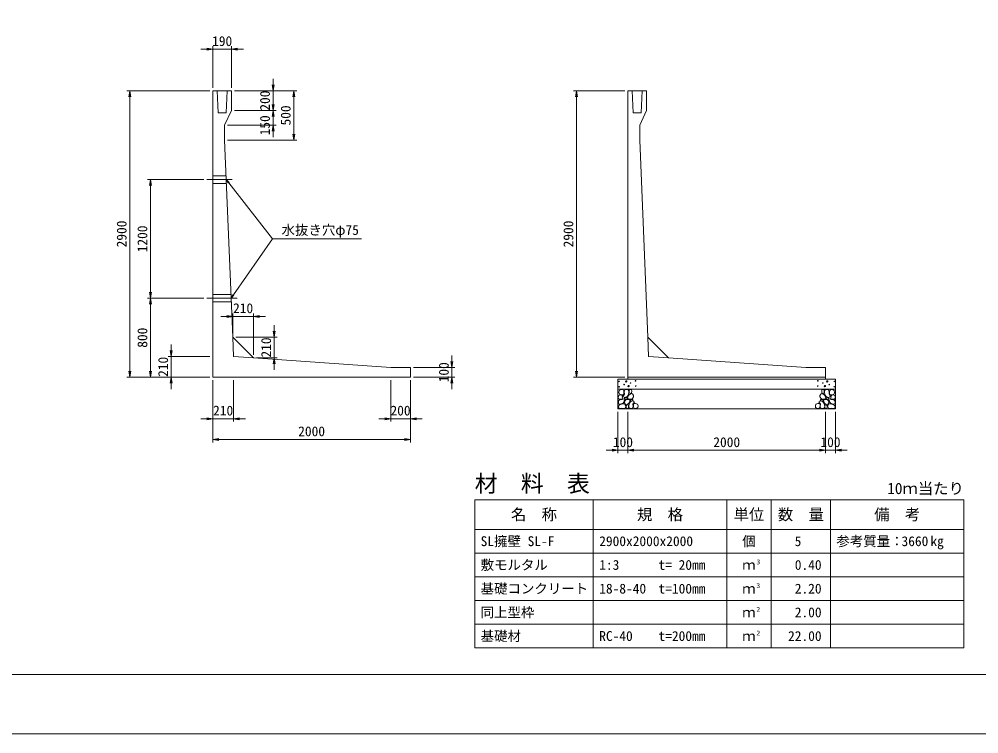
# Model space of a CAD drawing. Units: millimetres at full size, sheet at 1:40. Extents: x 0 to 25230, y 0 to 19861.
# Drawn here: x 10166 to 19876, y 0 to 7234 of the extents above; entities that cross this region are included whole.
import ezdxf
from ezdxf.enums import TextEntityAlignment as Align

# ---------------------------------------------------------------- set-up
doc = ezdxf.new("R2010")
doc.units = ezdxf.units.MM
doc.header["$LTSCALE"] = 40
doc.linetypes.add('CHAIN', pattern=[18.5, 12, -1.5, 3.5, -1.5])
doc.linetypes.add('DASHED_SPACED', pattern=[12, 6, -6])
for name, color, linetype, lineweight in [('D-BMK', 2, 'CHAIN', 13), ('D-DCR-HCHn', 4, 'Continuous', 9), ('D-MTR-FRAM', 7, 'Continuous', 13), ('D-MTR-LINE', 7, 'Continuous', 13), ('D-STR-DIM', 7, 'Continuous', 13), ('D-STR-STRn', 1, 'Continuous', 13), ('D-STR-TXT', 7, 'Continuous', 13), ('D-TTL', 2, 'Continuous', 13)]:
    doc.layers.add(name, color=color, linetype=linetype, lineweight=lineweight)
doc.layers.add('D-MTR', color=7, linetype='Continuous')
doc.layers.add('D-MTR-TXT', color=7, linetype='Continuous')
doc.styles.add('ＭＳ ゴシック', font='')
doc.styles.get('ＭＳ ゴシック').set_extended_font_data('MS Gothic')

# ---------------------------------------------------------------- blocks, each defined once
blk = doc.blocks.new('open_arrow')
at = {"color": 0, "linetype": 'Continuous', "lineweight": -2}
blk.add_lwpolyline([(7.5, 1.25), (0, 0), (7.5, -1.25)], dxfattribs=at)

msp = doc.modelspace()

# ---------------------------------------------------------------- linework, layer by layer
at = {"layer": 'D-BMK'}
for p, q in [((12321.44, 5610), (12065, 5610)), ((12370.75, 4410), (12065, 4410))]:
    msp.add_line(p, q, dxfattribs=at)
at = {"layer": 'D-DCR-HCHn'}
for points in [[(16232.28, 3423.81), (16225.35, 3403), (16234.59, 3389.14), (16257.71, 3386.82), (16273.49, 3393.6), (16266.95, 3409.94), (16271.58, 3419.18), (16262.33, 3428.43), (16248.46, 3433.05)], [(16276.2, 3481.59), (16255.4, 3486.22), (16236.9, 3476.97), (16234.59, 3456.17), (16239.21, 3439.99), (16262.33, 3433.05), (16278.51, 3433.05), (16285.44, 3444.61), (16285.44, 3470.04)], [(16294.69, 3483.91), (16287.76, 3463.1), (16290.07, 3439.99), (16273.89, 3414.56), (16294.69, 3403), (16317.8, 3414.56), (16331.67, 3433.05), (16336.3, 3463.1), (16331.67, 3479.28), (16317.8, 3486.22)], [(16299.31, 3403), (16287.76, 3393.76), (16292.38, 3386.82), (16308.56, 3386.82), (16315.49, 3389.14), (16320.12, 3398.38), (16313.18, 3405.32)], [(16333.98, 3428.43), (16322.43, 3400.69), (16331.67, 3389.14), (16359.41, 3389.14), (16370.97, 3393.76), (16382.53, 3409.94), (16382.53, 3423.81), (16370.97, 3442.3), (16357.1, 3444.61)], [(16338.61, 3479.28), (16338.61, 3451.55), (16350.16, 3444.61), (16361.72, 3451.55), (16364.03, 3467.73), (16361.72, 3481.59), (16345.54, 3486.22)], [(18316.02, 3428.43), (18327.57, 3400.69), (18318.33, 3389.14), (18290.59, 3389.14), (18279.03, 3393.76), (18267.47, 3409.94), (18267.47, 3423.81), (18279.03, 3442.3), (18292.9, 3444.61)], [(18311.39, 3479.28), (18311.39, 3451.55), (18299.84, 3444.61), (18288.28, 3451.55), (18285.97, 3467.73), (18288.28, 3481.59), (18304.46, 3486.22)], [(18355.31, 3483.91), (18362.24, 3463.1), (18359.93, 3439.99), (18376.11, 3414.56), (18355.31, 3403), (18332.2, 3414.56), (18318.33, 3433.05), (18313.7, 3463.1), (18318.33, 3479.28), (18332.2, 3486.22)], [(18350.69, 3403), (18362.24, 3393.76), (18357.62, 3386.82), (18341.44, 3386.82), (18334.51, 3389.14), (18329.88, 3398.38), (18336.82, 3405.32)], [(18373.8, 3481.59), (18394.6, 3486.22), (18413.1, 3476.97), (18415.41, 3456.17), (18410.79, 3439.99), (18387.67, 3433.05), (18371.49, 3433.05), (18364.56, 3444.61), (18364.56, 3470.04)], [(18417.72, 3423.81), (18424.65, 3403), (18415.41, 3389.14), (18392.29, 3386.82), (18376.51, 3393.6), (18383.05, 3409.94), (18378.42, 3419.18), (18387.67, 3428.43), (18401.54, 3433.05)], [(16276.16, 3347.01), (16293.28, 3372.69), (16291.14, 3379.11), (16267.59, 3385.53), (16246.19, 3383.39), (16231.21, 3370.55), (16229.07, 3355.57), (16231.21, 3340.59), (16248.33, 3336.31)], [(16284.72, 3293.5), (16299.7, 3299.92), (16303.98, 3321.33), (16295.42, 3336.31), (16280.44, 3340.59), (16261.17, 3338.45), (16239.77, 3329.89), (16229.07, 3317.05), (16229.07, 3302.06), (16235.49, 3293.5), (16261.17, 3295.64)], [(16336.08, 3347.01), (16346.78, 3372.69), (16338.22, 3383.39), (16312.54, 3383.39), (16301.84, 3379.11), (16291.14, 3364.13), (16291.14, 3351.29), (16301.84, 3334.17), (16314.68, 3332.03)], [(16331.8, 3299.92), (16331.8, 3325.61), (16321.1, 3332.03), (16310.4, 3325.61), (16308.26, 3310.62), (16310.4, 3297.78), (16325.38, 3293.5)], [(16372.47, 3295.64), (16378.89, 3314.91), (16376.75, 3336.31), (16391.73, 3359.85), (16372.47, 3370.55), (16351.06, 3359.85), (16338.22, 3342.73), (16333.94, 3314.91), (16338.22, 3299.92), (16351.06, 3293.5)], [(16368.19, 3370.55), (16378.89, 3379.11), (16374.61, 3385.53), (16359.62, 3385.53), (16353.2, 3383.39), (16348.92, 3374.83), (16355.34, 3368.41)], [(16389.59, 3297.78), (16408.85, 3293.5), (16425.97, 3302.06), (16428.11, 3321.33), (16423.83, 3336.31), (16402.43, 3342.73), (16387.45, 3342.73), (16381.03, 3332.03), (16381.03, 3308.48)], [(18260.41, 3297.78), (18241.15, 3293.5), (18224.03, 3302.06), (18221.89, 3321.33), (18226.17, 3336.31), (18247.57, 3342.73), (18262.55, 3342.73), (18268.97, 3332.03), (18268.97, 3308.48)], [(18277.53, 3295.64), (18271.11, 3314.91), (18273.25, 3336.31), (18258.27, 3359.85), (18277.53, 3370.55), (18298.94, 3359.85), (18311.78, 3342.73), (18316.06, 3314.91), (18311.78, 3299.92), (18298.94, 3293.5)], [(18281.81, 3370.55), (18271.11, 3379.11), (18275.39, 3385.53), (18290.38, 3385.53), (18296.8, 3383.39), (18301.08, 3374.83), (18294.66, 3368.41)], [(18313.92, 3347.01), (18303.22, 3372.69), (18311.78, 3383.39), (18337.46, 3383.39), (18348.16, 3379.11), (18358.86, 3364.13), (18358.86, 3351.29), (18348.16, 3334.17), (18335.32, 3332.03)], [(18318.2, 3299.92), (18318.2, 3325.61), (18328.9, 3332.03), (18339.6, 3325.61), (18341.74, 3310.62), (18339.6, 3297.78), (18324.62, 3293.5)], [(18365.28, 3293.5), (18350.3, 3299.92), (18346.02, 3321.33), (18354.58, 3336.31), (18369.56, 3340.59), (18388.83, 3338.45), (18410.23, 3329.89), (18420.93, 3317.05), (18420.93, 3302.06), (18414.51, 3293.5), (18388.83, 3295.64)], [(18373.84, 3347.01), (18356.72, 3372.69), (18358.86, 3379.11), (18382.41, 3385.53), (18403.81, 3383.39), (18418.79, 3370.55), (18420.93, 3355.57), (18418.79, 3340.59), (18401.67, 3336.31)]]:
    msp.add_lwpolyline(points, close=True, dxfattribs=at)
for centre, radius in [((16235.73, 3567.43), 3), ((16236.87, 3513.92), 3), ((16287.29, 3535.76), 3), ((16308.34, 3567.43), 7.5), ((16331.66, 3519.97), 7.5), ((16352.71, 3551.64), 3), ((16403.13, 3573.48), 3), ((16404.27, 3519.97), 3), ((18245.73, 3519.97), 3), ((18246.87, 3573.48), 3), ((18297.29, 3551.64), 3), ((18318.34, 3519.97), 7.5), ((18341.66, 3567.43), 7.5), ((18362.71, 3535.76), 3), ((18413.13, 3513.92), 3), ((18414.27, 3567.43), 3)]:
    msp.add_circle(centre, radius, dxfattribs=at)
at = {"layer": 'D-MTR-FRAM'}
for p, q in [((14775, 2370), (19725, 2370)), ((14775, 2370), (14775, 870)), ((19725, 2370), (19725, 870)), ((14775, 870), (19725, 870))]:
    msp.add_line(p, q, dxfattribs=at)
at = {"layer": 'D-MTR-LINE'}
for p, q in [((15975, 2370), (15975, 870)), ((17325, 2370), (17325, 870)), ((17775, 2370), (17775, 870)), ((18375, 2370), (18375, 870)), ((14775, 2070), (19725, 2070)), ((14775, 1830), (19725, 1830)), ((14775, 1590), (19725, 1590)), ((14775, 1350), (19725, 1350)), ((14775, 1110), (19725, 1110))]:
    msp.add_line(p, q, dxfattribs=at)
at = {"layer": 'D-STR-DIM'}
for p, q in [((12005, 6930), (12435, 6930)), ((12125, 6540), (12125, 6960)), ((12315, 6540), (12315, 6960)), ((12735, 6630), (12735, 6190)), ((12095, 6510), (11255, 6510)), ((11285, 3610), (11285, 6510)), ((12345, 6510), (12765, 6510)), ((12345, 6510), (12975, 6510)), ((12945, 6510), (12945, 6010)), ((16295, 6510), (15775, 6510)), ((15805, 3610), (15805, 6510)), ((12735, 6430), (12735, 6040)), ((12345, 6310), (12765, 6310)), ((12345, 6310), (12765, 6310)), ((12275, 6160), (12765, 6160)), ((12275, 6010), (12975, 6010)), ((12035, 5610), (11465, 5610)), ((11495, 4410), (11495, 5610)), ((12035, 4410), (11465, 4410)), ((12035, 4410), (11465, 4410)), ((11495, 3610), (11495, 4410)), ((12656.94, 4226.03), (12206.94, 4226.03)), ((12326.94, 4046.03), (12326.94, 4256.03)), ((12536.94, 3836.03), (12536.94, 4256.03)), ((12746.94, 4136.03), (12746.94, 3686.03)), ((12356.94, 4016.03), (12776.94, 4016.03)), ((11705, 3490), (11705, 3940)), ((12095, 3820), (11675, 3820)), ((12566.94, 3806.03), (12776.94, 3806.03)), ((14545, 3490), (14545, 3830)), ((14155, 3710), (14575, 3710)), ((12095, 3610), (11255, 3610)), ((12095, 3610), (11465, 3610)), ((12095, 3610), (11675, 3610)), ((14155, 3610), (14575, 3610)), ((16295, 3610), (15775, 3610)), ((12125, 3580), (12125, 3160)), ((12125, 3580), (12125, 2950)), ((12335, 3580), (12335, 3160)), ((13925, 3580), (13925, 3160)), ((14125, 3580), (14125, 2950)), ((14125, 3580), (14125, 3160)), ((16225, 3260), (16225, 2840)), ((16325, 3260), (16325, 2840)), ((16325, 3260), (16325, 2840)), ((18325, 3260), (18325, 2840)), ((18325, 3260), (18325, 2840)), ((18425, 3260), (18425, 2840)), ((12005, 3190), (12455, 3190)), ((14245, 3190), (13805, 3190)), ((12125, 2980), (14125, 2980)), ((16445, 2870), (16105, 2870)), ((16325, 2870), (18325, 2870)), ((18205, 2870), (18545, 2870))]:
    msp.add_line(p, q, dxfattribs=at)
at = {"layer": 'D-STR-STRn'}
for p, q in [((12125, 3610), (12125, 6510)), ((12125, 6510), (12315, 6510)), ((12315, 6510), (12315, 6310)), ((16325, 3610), (16325, 6510)), ((16325, 6510), (16515, 6510)), ((16515, 6510), (16515, 6310)), ((12315, 6310), (12245, 6160)), ((16515, 6310), (16445, 6160)), ((12245, 6160), (12245, 6010)), ((16445, 6160), (16445, 6010)), ((12245, 6010), (12326.94, 4016.03)), ((16445, 6010), (16526.94, 4016.03)), ((12326.94, 4016.03), (12536.94, 3806.03)), ((16526.94, 4016.03), (16736.94, 3806.03)), ((12536.94, 3806.03), (13925, 3710)), ((16736.94, 3806.03), (18125, 3710)), ((13925, 3710), (14125, 3710)), ((14125, 3710), (14125, 3610)), ((18125, 3710), (18325, 3710)), ((18325, 3710), (18325, 3610)), ((14125, 3610), (12125, 3610)), ((16325, 3610), (16325, 3590)), ((18325, 3610), (16325, 3610)), ((18325, 3610), (18325, 3590)), ((16225, 3290), (16225, 3590)), ((16225, 3590), (18425, 3590)), ((18425, 3590), (18425, 3290)), ((16225, 3490), (18425, 3490)), ((16225, 3290), (18425, 3290))]:
    msp.add_line(p, q, dxfattribs=at)
at = {"layer": 'D-STR-STRn', "linetype": 'DASHED_SPACED'}
for p, q in [((12170, 6510), (12180, 6285)), ((12270, 6510), (12260, 6285)), ((16370, 6510), (16380, 6285)), ((16470, 6510), (16460, 6285)), ((12180, 6285), (12260, 6285)), ((16380, 6285), (16460, 6285)), ((12125, 5647.5), (12259.9, 5647.5)), ((12125, 5572.5), (12262.98, 5572.5)), ((12125, 4447.5), (12309.21, 4447.5)), ((12125, 4372.5), (12312.29, 4372.5))]:
    msp.add_line(p, q, dxfattribs=at)
at = {"layer": 'D-STR-STRn', "color": 2, "linetype": 'DASHED_SPACED'}
for p, q in [((12335, 3820), (12326.94, 4016.03)), ((16535, 3820), (16526.94, 4016.03)), ((12536.94, 3806.03), (12335, 3820)), ((16736.94, 3806.03), (16535, 3820))]:
    msp.add_line(p, q, dxfattribs=at)
at = {"layer": 'D-STR-TXT'}
msp.add_line((13630.75, 5010), (12730.75, 5010), dxfattribs=at)
for points in [[(12261.52, 5610), (12286.16, 5578.49), (12730.75, 5010)], [(12310.75, 4410), (12333.69, 4442.77), (12730.75, 5010)]]:
    msp.add_lwpolyline(points, dxfattribs=at)
at = {"layer": 'D-TTL'}
for points in [[(0, 0), (25230, 0), (25230, 17820), (0, 17820)], [(600, 600), (24630, 600), (24630, 17220), (600, 17220)]]:
    msp.add_lwpolyline(points, close=True, dxfattribs=at)

# ---------------------------------------------------------------- block references
at = {"layer": 'D-STR-DIM', "xscale": 8, "yscale": 8}
for p, rotation in [((12125, 6930), 180), ((11285, 6510), 270), ((12735, 6510), 90), ((12945, 6510), 270), ((15805, 6510), 270), ((12735, 6310), 90), ((12735, 6310), 270), ((12735, 6160), 270), ((12945, 6010), 90), ((11495, 5610), 270), ((11495, 4410), 90), ((11495, 4410), 270), ((12326.94, 4226.03), 180), ((12746.94, 4016.03), 90), ((11705, 3820), 90), ((12746.94, 3806.03), 270), ((14545, 3710), 90), ((11285, 3610), 90), ((11495, 3610), 90), ((11705, 3610), 270), ((14545, 3610), 270), ((15805, 3610), 90), ((12125, 3190), 180), ((13925, 3190), 180), ((14125, 2980), 180), ((16225, 2870), 180), ((18325, 2870), 180), ((18325, 2870), 180)]:
    msp.add_blockref('open_arrow', p, dxfattribs=dict(at, rotation=rotation))
for p in [(12315, 6930), (12536.94, 4226.03), (12335, 3190), (14125, 3190), (12125, 2980), (16325, 2870), (16325, 2870), (18425, 2870)]:
    msp.add_blockref('open_arrow', p, dxfattribs=at)
at = {"layer": 'D-STR-TXT', "xscale": 5.33, "yscale": 5.33}
for p, rotation in [((12261.52, 5610), 308), ((12310.75, 4410), 55)]:
    msp.add_blockref('open_arrow', p, dxfattribs=dict(at, rotation=rotation))

# ---------------------------------------------------------------- texts
at = {"layer": 'D-MTR', "style": 'ＭＳ ゴシック'}
msp.add_text('材\u3000料\u3000表', height=170.9, dxfattribs=at).set_placement((14775, 2397.23), align=Align.BOTTOM_LEFT)
msp.add_text('10ｍ当たり', height=113.9, dxfattribs=at).set_placement((19725, 2393.15), align=Align.BOTTOM_RIGHT)
at = {"layer": 'D-MTR-TXT', "style": 'ＭＳ ゴシック'}
for s, height, p in [('名\u3000称', 113.9, (15375, 2220)), ('規\u3000格', 113.9, (16650, 2220)), ('単位', 113.9, (17550, 2220)), ('数\u3000量', 113.9, (18075, 2220)), ('備\u3000考', 113.9, (19050, 2220)), ('個', 99.69, (17550, 1950)), ('ｍ', 99.69, (17550, 1710)), ('ｍ', 99.69, (17550, 1470)), ('ｍ', 99.69, (17550, 1230)), ('ｍ', 99.69, (17550, 990))]:
    msp.add_text(s, height=height, dxfattribs=at).set_placement(p, align=Align.MIDDLE_CENTER)
for s, p in [('SL擁壁 SL-F', (14835, 1950)), ('2900x2000x2000', (16035, 1950)), ('参考質量：    kg', (18435, 1950)), ('敷モルタル', (14835, 1710)), ('1:3', (16035, 1710)), ('t= 20mm', (16635, 1710)), ('基礎コンクリート', (14835, 1470)), ('18-8-40', (16035, 1470)), ('t=100mm', (16635, 1470)), ('同上型枠', (14835, 1230)), ('基礎材', (14835, 990)), ('RC-40', (16035, 990)), ('t=200mm', (16635, 990))]:
    msp.add_text(s, height=99.69, dxfattribs=at).set_placement(p, align=Align.MIDDLE_LEFT)
for s, p in [('5', (18080.33, 1950)), ('3660', (19365, 1950)), ('0.40', (18285, 1710)), ('2.20', (18285, 1470)), ('2.00', (18285, 1230)), ('22.00', (18285, 990))]:
    msp.add_text(s, height=99.69, dxfattribs=at).set_placement(p, align=Align.MIDDLE_RIGHT)
for s, p in [('3', (17625, 1700.44)), ('3', (17625, 1460.44)), ('2', (17625, 1220.44)), ('2', (17625, 980.44))]:
    msp.add_text(s, height=49.84, dxfattribs=at).set_placement(p, align=Align.BOTTOM_LEFT)
at = {"layer": 'D-STR-DIM', "style": 'ＭＳ ゴシック'}
for s, p in [('190', (12220, 7012.5)), ('210', (12431.94, 4308.53)), ('210', (12230, 3272.5)), ('200', (14025, 3272.5)), ('2000', (13125, 3062.5)), ('100', (16275, 2952.5)), ('2000', (17325, 2952.5)), ('100', (18375, 2952.5))]:
    msp.add_text(s, height=99.69, dxfattribs=at).set_placement(p, align=Align.MIDDLE_CENTER)
for s, p in [('200', (12652.5, 6410)), ('500', (12862.5, 6260)), ('150', (12652.5, 6160)), ('2900', (11202.5, 5060)), ('2900', (15722.5, 5060)), ('1200', (11412.5, 5010)), ('800', (11412.5, 4010)), ('210', (12664.44, 3911.03)), ('210', (11622.5, 3715)), ('100', (14462.5, 3660))]:
    msp.add_text(s, height=99.69, rotation=90, dxfattribs=at).set_placement(p, align=Align.MIDDLE_CENTER)
at = {"layer": 'D-STR-TXT', "style": 'ＭＳ ゴシック'}
msp.add_text('水抜き穴φ75', height=99.69, dxfattribs=at).set_placement((12820.75, 5020.88), align=Align.BOTTOM_LEFT)

doc.saveas('drawing.dxf')
